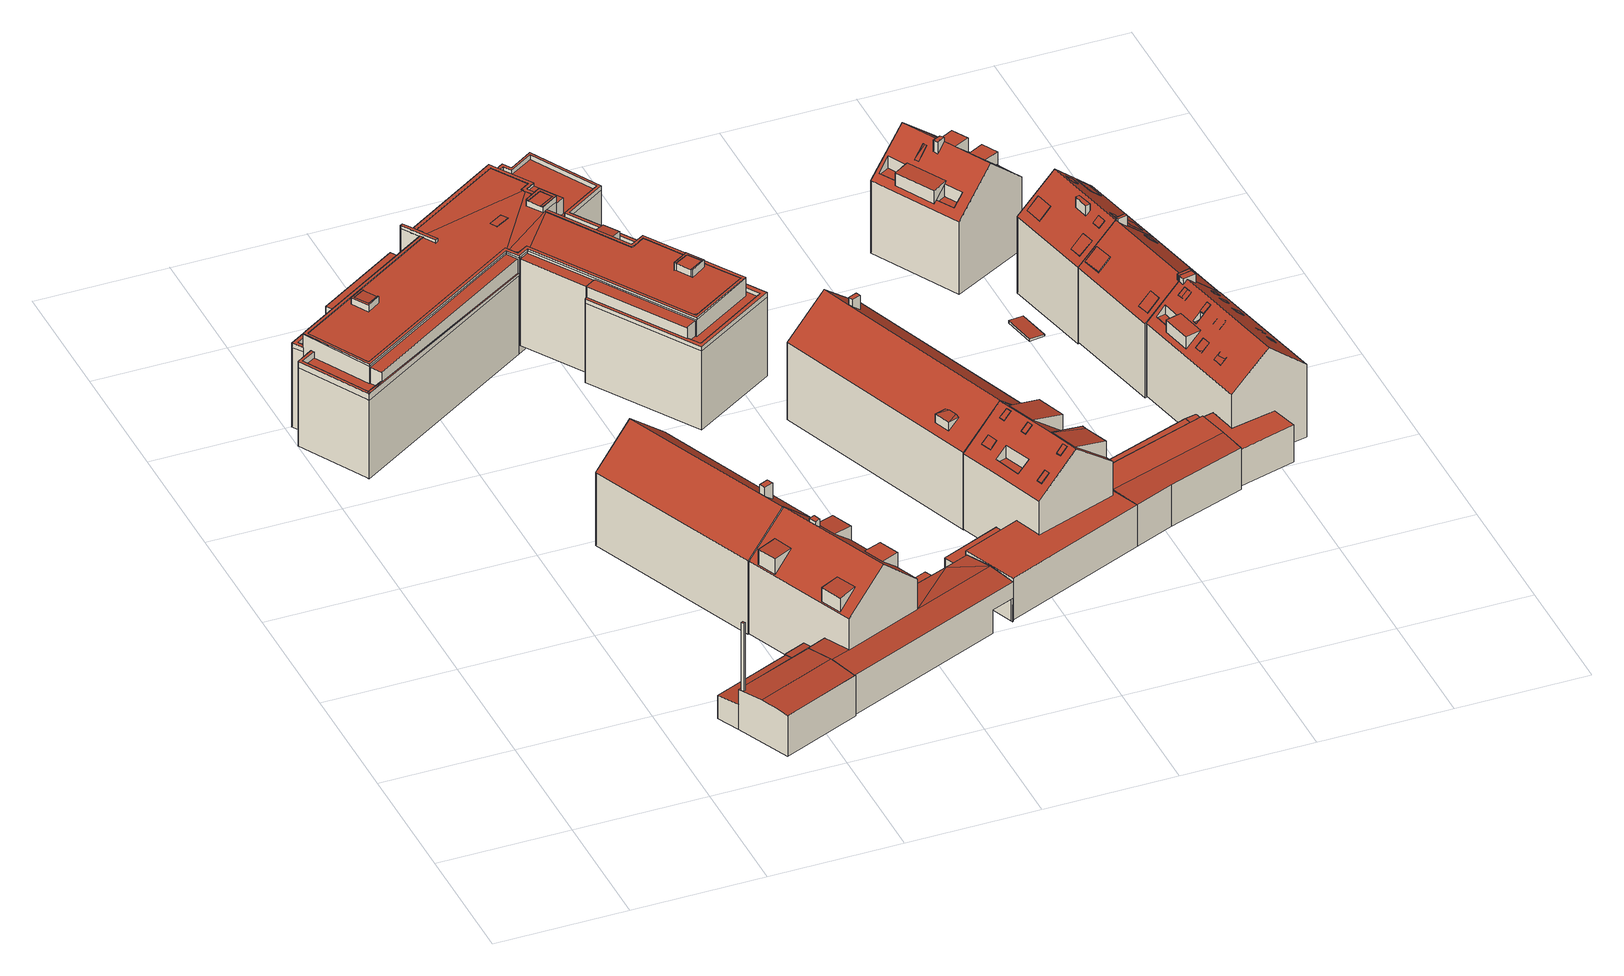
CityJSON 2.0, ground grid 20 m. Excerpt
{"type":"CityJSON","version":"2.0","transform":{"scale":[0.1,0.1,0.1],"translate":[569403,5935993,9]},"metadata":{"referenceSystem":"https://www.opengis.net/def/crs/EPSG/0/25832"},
"CityObjects":{
"building1":{"type":"Building","attributes":{"Grundfläche 2D":"168.517094","Grundhöhe NN":"12.630"},"children":["building1-1"],"geometry":[{"type":"Solid","lod":"3","boundaries":[[[[0,1,2,3]],[[2,4,5,6,7,3]],[[8,6,5]],[[9,10,11,12]],[[12,1,0,13,14,9]],[[4,2,1,12,15,16,5]],[[8,5,16,17]],[[0,3,7,6,8,17,18,19,20,13]],[[10,9,14,21]],[[11,10,21,22]],[[12,11,22,15]],[[20,19,18,17,16,15,22,21,14,13]]]],"semantics":{"surfaces":[{"type":"RoofSurface"},{"type":"WallSurface"},{"type":"GroundSurface"}],"values":[[0,0,0,0,1,1,1,1,1,1,1,2]]}}]},
"building1-1":{"type":"BuildingInstallation","parents":["building1"],"geometry":[{"type":"MultiSurface","lod":"3","boundaries":[[[23,24,25,26]],[[26,25,27,28]],[[23,26,28,29]],[[29,30,24,23]],[[25,24,30,27]]],"semantics":{"surfaces":[{"type":"RoofSurface"},{"type":"WallSurface"}],"values":[0,1,1,1,1]}}]},
"building2":{"type":"Building","attributes":{"Grundfläche 2D":"377.616220","Grundhöhe NN":"12.653"},"children":["building2-1"],"geometry":[{"type":"Solid","lod":"3","boundaries":[[[[31,32,33,34,35,36]],[[32,31,36,37,38,39]],[[35,34,40,41]],[[37,36,35,41,42]],[[38,37,42,43]],[[34,33,32,39,38,43,44,45,46,40]],[[45,44,43,42,41,40,46]]]],"semantics":{"surfaces":[{"type":"RoofSurface"},{"type":"WallSurface"},{"type":"GroundSurface"}],"values":[[0,0,1,1,1,1,2]]}}]},
"building2-1":{"type":"BuildingInstallation","parents":["building2"],"geometry":[{"type":"MultiSurface","lod":"3","boundaries":[[[47,48,49,50]],[[50,49,51,52]],[[47,50,52,53]],[[48,47,53,54]],[[49,48,54,51]]],"semantics":{"surfaces":[{"type":"RoofSurface"},{"type":"WallSurface"}],"values":[0,1,1,1,1]}}]},
"building3":{"type":"Building","attributes":{"Grundfläche 2D":"474.434224","Grundhöhe NN":"12.850"},"children":["building3-1"],"geometry":[{"type":"Solid","lod":"3","boundaries":[[[[55,56,57,58]],[[59,60,61,62]],[[63,64,65,66]],[[67,68,69,70]],[[71,72,73,74,75,76],[57,77,78,58],[79,80,66,65]],[[81,82,71,76,75,83,84],[70,69,85,86],[62,61,87,88]],[[89,90,91,92,93,9]],[[94,95,96]],[[97,94,98,7,6,99]],[[97,95,94]],[[0,3,7,98,100]],[[101,95,97]],[[102,103,104,105]],[[77,56,55,78]],[[57,56,77]],[[55,58,78]],[[61,60,87]],[[88,59,62]],[[60,59,88,87]],[[65,64,79]],[[63,66,80]],[[63,80,79,64]],[[69,68,85]],[[67,70,86]],[[68,67,86,85]],[[92,91,106,107]],[[9,93,92,107,108]],[[109,89,9,108]],[[100,90,89,0]],[[110,6,7,3,0,89,109,111,112]],[[113,114,115,116,117,99,6,110]],[[101,97,99,117,118,119,120]],[[95,101,120,121,122,123,104,103,96]],[[105,104,123,124]],[[124,125,102,105]],[[75,74,98,94,83]],[[103,102,125,126,81,84,83,94,96]],[[127,128,73,72,71,82,81,126,129]],[[91,90,100,98,74,73,128,106]],[[130,116,115,131]],[[130,131,119,118]],[[114,113,122,121]],[[116,130,118,117]],[[123,122,113,110,112,111,109,108,107,106,128,127,129,126,125,124]],[[120,119,131,115,114,121]]]],"semantics":{"surfaces":[{"type":"RoofSurface"},{"type":"WallSurface"},{"type":"GroundSurface"},{"type":"OuterCeilingSurface"}],"values":[[0,0,0,0,0,0,0,0,0,0,0,0,0,1,1,1,1,1,1,1,1,1,1,1,1,1,1,1,1,1,1,1,1,1,1,1,1,1,1,1,1,1,2,2,3]]}}]},
"building3-1":{"type":"BuildingInstallation","parents":["building3"],"geometry":[{"type":"MultiSurface","lod":"3","boundaries":[[[132,133,134,135]],[[136,137,135,134]],[[132,135,137,138]],[[138,139,133,132]],[[134,133,139,136]]],"semantics":{"surfaces":[{"type":"RoofSurface"},{"type":"WallSurface"}],"values":[0,1,1,1,1]}}]},
"building4":{"type":"Building","attributes":{"Grundfläche 2D":"1246.010364","Grundhöhe NN":"9.605"},"children":["building4-1","building4-2","building4-3","building4-4","building4-5","building4-6","building4-7","building4-8","building4-9","building4-10"],"geometry":[{"type":"MultiSurface","lod":"3","boundaries":[[[140,141,142,143,144,145,146,147,148,149,150,151]],[[152,153,154,155,156,157,158,159,160,161,162,163,164,165,166,167,168,169,170,171,172,173]],[[174,175,176,177,178,179,180,181,182,183,184,185,186]],[[187,188,189,190,191,192,193,194,195,196,197,198,199,200,201,202,203,204,205,206,207,208,209,210,211,212,213,214,215,216,217,218,219,220]],[[221,222,223]],[[221,224,225]],[[225,226,221]],[[226,222,221]],[[227,226,225]],[[228,227,225,229,230,231,232,233]],[[234,226,227]],[[235,236,237,238]],[[239,240,241,242]],[[243,244,245,246,247,248,249,250,251,252,253,254,255,256,257,258,259,260,261,262,263,264,265,266]],[[267,268,269,270,271,272,273]],[[274,275,276,268,267,277,278]],[[279,280,281,282,283,284,276,275,285,286,287,288]],[[269,289,270]],[[290,273,272,291,292,293,294,295,294,296,297,298,299]],[[300,301,291,302,303]],[[291,301,292]],[[304,305,274,278,277,306,307]],[[308,309,310,311,312,313,314,288,287,286,315,316,317,318,319]],[[320,321,322,323,324,325]],[[326,327,328,329,330]],[[331,332,333,334]],[[335,336,337,338]],[[339,340,146,145]],[[340,341,147,146]],[[242,241,150,149]],[[151,150,241,240]],[[143,142,237,236]],[[342,343,161,160]],[[343,344,162,161]],[[344,345,163,162]],[[345,346,164,163]],[[346,347,165,164]],[[347,348,166,165]],[[348,349,167,166]],[[349,350,168,167]],[[350,351,169,168]],[[351,352,170,169]],[[352,353,171,170]],[[264,263,173,172]],[[262,152,173,263]],[[261,153,152,262]],[[154,153,261,260]],[[260,259,155,154]],[[259,258,156,155]],[[157,156,258,257]],[[158,157,257,256]],[[304,354,181,180]],[[354,355,182,181]],[[356,357,184,183,182,355]],[[357,319,185,184]],[[174,186,318,317]],[[175,174,317,316]],[[315,176,175,316]],[[177,176,315,286,285,275,274,305,179,178]],[[267,273,290,199,198]],[[299,298,297,296,202,201,200,199,290]],[[296,294,203,202]],[[294,293,204,203]],[[293,292,301,300,303,302,209,208,207,206,205,204]],[[209,302,291,272,271,210]],[[271,270,289,211,210]],[[269,268,276,284,214,213,212,211,289]],[[284,283,282,215,214]],[[282,281,216,215]],[[281,280,279,218,217,216]],[[288,358,359,360,188,187,220,219]],[[360,361,189,188]],[[361,362,190,189]],[[362,363,191,190]],[[363,364,192,191]],[[364,365,193,192]],[[365,366,194,193]],[[366,367,195,194]],[[367,368,196,195]],[[368,277,197,196]],[[225,224,321,320]],[[320,325,229,225]],[[325,324,230,229]],[[369,370,371,233,232,231]],[[371,372,373,374,234,227,228,233]],[[234,374,375,222,226]],[[340,339,376,377]],[[341,340,377,378]],[[330,329,379,380]],[[159,326,330,380,342,160]],[[327,326,159,158,256,255,328]],[[345,344,381,382]],[[346,345,382,383]],[[347,346,383,384]],[[348,347,384,385]],[[386,387,388,389,349,348,385,390]],[[350,349,389,391]],[[351,350,391,392]],[[393,394,352,351,392,395]],[[394,396,397,398,353,352]],[[343,342,380,399]],[[344,343,399,381]],[[338,337,362,361,323,322]],[[223,222,363,362,337,336]],[[363,222,375,400,401,364]],[[329,328,255,254,365,364,401,379]],[[365,254,253,366]],[[366,253,252,367]],[[367,252,251,368]],[[249,248,277,368,251,250]],[[277,248,247,306]],[[402,354,304,307,306,247,246,245]],[[244,403,355,354,402,245]],[[243,266,357,356,355,403,244]],[[357,266,265,319]],[[171,353,398,404,309,308,319,265,264,172]],[[310,309,404,405]],[[376,339,145,144,143,236,235,288,314,313,312,311,310,405,406]],[[331,334,239,242,149,148,147,360,359,358,288,235,238]],[[378,407,369,231,230,324,323,361,360,147,341]],[[408,371,370,369,407,409]],[[410,411,374,373,372,371,408,412]],[[375,374,411,400]],[[142,141,332,331,238,237]],[[333,332,141,140]],[[240,239,334,333,140,151]],[[224,221,335,338,322,321]],[[336,335,221,223]],[[413,397,396,414]],[[414,415,416,413]],[[416,415,386,390]],[[417,388,387,418]],[[417,418,393,395]],[[379,401,400,411,410,412,408,409,407,378,377,376,406,405,404,398,397,413,416,390,385,384,383,382,381,399,380]],[[391,389,388,417,395,392]],[[386,415,414,396,394,393,418,387]]],"semantics":{"surfaces":[{"type":"RoofSurface"},{"type":"WallSurface"},{"type":"GroundSurface"},{"type":"OuterCeilingSurface"}],"values":[0,0,0,0,0,0,0,0,0,0,0,0,0,0,0,0,0,0,0,0,0,0,0,0,0,0,0,1,1,1,1,1,1,1,1,1,1,1,1,1,1,1,1,1,1,1,1,1,1,1,1,1,1,1,1,1,1,1,1,1,1,1,1,1,1,1,1,1,1,1,1,1,1,1,1,1,1,1,1,1,1,1,1,1,1,1,1,1,1,1,1,1,1,1,1,1,1,1,1,1,1,1,1,1,1,1,1,1,1,1,1,1,1,1,1,1,1,1,1,1,1,1,1,1,1,1,1,1,1,1,1,1,1,2,2,3]}}]},
"building4-1":{"type":"BuildingInstallation","parents":["building4"],"geometry":[{"type":"MultiSurface","lod":"3","boundaries":[[[419,403,402,420]],[[246,421,419,420]],[[421,244,403,419]],[[402,403,244,245]],[[420,402,245,246]]],"semantics":{"surfaces":[{"type":"RoofSurface"},{"type":"WallSurface"}],"values":[0,1,1,1,1]}}]},
"building4-2":{"type":"BuildingInstallation","parents":["building4"],"geometry":[{"type":"MultiSurface","lod":"3","boundaries":[[[422,423,424,425]],[[424,249,250,425]],[[422,425,250,426]],[[426,427,423,422]],[[249,424,423,427]]],"semantics":{"surfaces":[{"type":"RoofSurface"},{"type":"WallSurface"}],"values":[0,1,1,1,1]}}]},
"building4-3":{"type":"BuildingInstallation","parents":["building4"],"geometry":[{"type":"MultiSurface","lod":"3","boundaries":[[[428,429,430,431]],[[278,432,433,434,180,179,305]],[[435,428,431,433,432,436]],[[197,277,306,437,438,435,436,267,198]],[[180,434,439,437,306,307,304]]],"semantics":{"surfaces":[{"type":"RoofSurface"},{"type":"WallSurface"}],"values":[0,1,1,1,1]}}]},
"building4-4":{"type":"BuildingInstallation","parents":["building4"],"geometry":[{"type":"MultiSurface","lod":"3","boundaries":[[[440,441,442,443,444,445,446,447]],[[444,448,449,450,445]],[[445,450,451,446]],[[446,451,452,447]],[[440,447,452,453,454]],[[440,454,441]],[[443,442,455]],[[444,443,455,448]]],"semantics":{"surfaces":[{"type":"RoofSurface"},{"type":"WallSurface"}],"values":[0,1,1,1,1,1,1,1]}}]},
"building4-5":{"type":"BuildingInstallation","parents":["building4"],"geometry":[{"type":"MultiSurface","lod":"3","boundaries":[[[456,457,458,459]],[[459,458,460,461]],[[456,459,461,462]],[[457,456,462,463]],[[458,457,463,460]]],"semantics":{"surfaces":[{"type":"RoofSurface"},{"type":"WallSurface"}],"values":[0,1,1,1,1]}}]},
"building4-6":{"type":"BuildingInstallation","parents":["building4"],"geometry":[{"type":"MultiSurface","lod":"3","boundaries":[[[455,442,441,454,464,448]],[[454,453,465,464]],[[465,449,448,464]]],"semantics":{"surfaces":[{"type":"RoofSurface"},{"type":"WallSurface"}],"values":[0,1,1]}}]},
"building4-7":{"type":"BuildingInstallation","parents":["building4"],"geometry":[{"type":"MultiSurface","lod":"3","boundaries":[[[466,467,468,469,470,471,472,473,474,475,476,477,478,479,480,481]],[[309,310,472,471]],[[474,473,472,310,311,312,313,314,288,219,218,279,482,479,478,477,476,475]],[[482,483,480,479]],[[287,484,485,467,466,481,480,483]],[[318,186,468,467,485]],[[186,185,469,468]],[[308,309,471,470,469,185,319]]],"semantics":{"surfaces":[{"type":"RoofSurface"},{"type":"WallSurface"}],"values":[0,1,1,1,1,1,1,1]}}]},
"building4-8":{"type":"BuildingInstallation","parents":["building4"],"geometry":[{"type":"MultiSurface","lod":"3","boundaries":[[[486,487,488,489,490,491,492,493,494,495]],[[435,438,437,490,489,488]],[[437,439,434,492,491,490]],[[434,433,493,492]],[[433,431,494,493]],[[495,494,431,430]],[[486,495,430,429]],[[487,486,429,428]],[[428,435,488,487]]],"semantics":{"surfaces":[{"type":"RoofSurface"},{"type":"WallSurface"}],"values":[0,1,1,1,1,1,1,1,1]}}]},
"building4-9":{"type":"BuildingInstallation","parents":["building4"],"geometry":[{"type":"MultiSurface","lod":"3","boundaries":[[[496,497,498,499,500,501,502,503,504]],[[505,506,499,498,507]],[[500,499,506,508]],[[501,500,508,509]],[[502,501,509,510]],[[502,510,511,512,503]],[[503,512,513,504]],[[496,504,513,295,514]],[[498,497,496,514,515,507]]],"semantics":{"surfaces":[{"type":"RoofSurface"},{"type":"WallSurface"}],"values":[0,1,1,1,1,1,1,1,1]}}]},
"building4-10":{"type":"BuildingInstallation","parents":["building4"],"geometry":[{"type":"MultiSurface","lod":"3","boundaries":[[[510,509,508,506]],[[511,510,506,505]]],"semantics":{"surfaces":[{"type":"RoofSurface"},{"type":"WallSurface"}],"values":[0,1]}}]},
"building5":{"type":"Building","attributes":{"Grundfläche 2D":"20.309609","Grundhöhe NN":"10.940"},"geometry":[{"type":"Solid","lod":"3","boundaries":[[[[516,330,329,517]],[[517,329,518,519]],[[330,516,520,521]],[[329,330,521,518]],[[516,517,519,520]],[[521,520,519,518]]]],"semantics":{"surfaces":[{"type":"RoofSurface"},{"type":"WallSurface"},{"type":"GroundSurface"}],"values":[[0,1,1,1,1,2]]}}]},
"building6":{"type":"Building","attributes":{"Grundfläche 2D":"466.484555","Grundhöhe NN":"12.774"},"children":["building6-1"],"geometry":[{"type":"Solid","lod":"3","boundaries":[[[[522,523,524,525]],[[523,526,524]],[[527,522,525]],[[528,529,530,531,532,533],[534,535,526,523,522,527]],[[536,537,538,530,529,528]],[[525,524,535,534]],[[527,525,534]],[[535,524,526]],[[539,537,536,528,533,532,540,541]],[[538,537,539,542]],[[531,530,538,542,543]],[[532,531,543,540]],[[539,541,540,543,542]]]],"semantics":{"surfaces":[{"type":"RoofSurface"},{"type":"WallSurface"},{"type":"GroundSurface"}],"values":[[0,0,0,0,0,1,1,1,1,1,1,1,2]]}}]},
"building6-1":{"type":"BuildingInstallation","parents":["building6"],"geometry":[{"type":"MultiSurface","lod":"3","boundaries":[[[544,545,546,547]],[[547,546,548,549]],[[549,550,544,547]],[[550,551,545,544]],[[546,545,551,548]]],"semantics":{"surfaces":[{"type":"RoofSurface"},{"type":"WallSurface"}],"values":[0,1,1,1,1]}}]},
"building7":{"type":"Building","attributes":{"Grundfläche 2D":"651.771418","Grundhöhe NN":"13.049"},"children":["building7-1","building7-2","building7-3","building7-4","building7-5","building7-6"],"geometry":[{"type":"MultiSurface","lod":"3","boundaries":[[[552,553,554,555]],[[556,552,555,557]],[[558,559,560,561]],[[562,563,564,565,566,567,568],[569,570,571,572]],[[573,568,567,566,574,575,576],[561,560,577,578],[576,579,580,557,555,554,581,579]],[[582,583,584,585,586,587,588,589,590,591]],[[592,589,588]],[[593,594,592,588,595]],[[596,597,593,595,587]],[[598,599,600,601,602,603,604]],[[605,606,607,608]],[[554,553,581]],[[556,557,580]],[[556,580,579,581,553,552]],[[577,560,559]],[[578,558,561]],[[558,578,577,559]],[[586,585,584,606,609,610,611]],[[587,586,611,612]],[[589,603,602,590]],[[583,607,606,584]],[[566,565,582,591,574]],[[574,591,590,575]],[[575,590,602,601,576]],[[613,573,576,601,600,614]],[[615,563,562,568,573,613,616]],[[608,607,583,582,565,564,563,615,617]],[[587,595,588]],[[596,587,612,618]],[[597,596,618,619]],[[593,597,619,620,598,594]],[[592,604,603,589]],[[594,598,604,592]],[[599,598,620,621]],[[600,599,621,614]],[[605,608,617,622]],[[606,605,622,609]],[[611,610,609,622,617,615,616,613,614,621,620,619,618,612]]],"semantics":{"surfaces":[{"type":"RoofSurface"},{"type":"WallSurface"},{"type":"GroundSurface"}],"values":[0,0,0,0,0,0,0,0,0,0,0,1,1,1,1,1,1,1,1,1,1,1,1,1,1,1,1,1,1,1,1,1,1,1,1,1,1,2]}}]},
"building7-1":{"type":"BuildingInstallation","parents":["building7"],"geometry":[{"type":"MultiSurface","lod":"3","boundaries":[[[623,624,625,626]],[[626,625,627,628]],[[623,626,628,629]],[[624,623,629,630]],[[625,624,630,627]]],"semantics":{"surfaces":[{"type":"RoofSurface"},{"type":"WallSurface"}],"values":[0,1,1,1,1]}}]},
"building7-2":{"type":"BuildingInstallation","parents":["building7"],"geometry":[{"type":"MultiSurface","lod":"3","boundaries":[[[631,632,633,634]],[[634,633,635,636]],[[631,634,636,637]],[[632,631,637,638]],[[633,632,638,635]]],"semantics":{"surfaces":[{"type":"RoofSurface"},{"type":"WallSurface"}],"values":[0,1,1,1,1]}}]},
"building7-3":{"type":"BuildingInstallation","parents":["building7"],"geometry":[{"type":"MultiSurface","lod":"3","boundaries":[[[639,640,641,642]],[[639,642,643,644]],[[645,643,642,641]],[[644,646,640,639]],[[641,640,646,645]]],"semantics":{"surfaces":[{"type":"RoofSurface"},{"type":"WallSurface"}],"values":[0,1,1,1,1]}}]},
"building7-4":{"type":"BuildingInstallation","parents":["building7"],"geometry":[{"type":"MultiSurface","lod":"3","boundaries":[[[647,648,649,650]],[[651,652,650,649]],[[647,650,652,653]],[[653,654,648,647]],[[649,648,654,651]]],"semantics":{"surfaces":[{"type":"RoofSurface"},{"type":"WallSurface"}],"values":[0,1,1,1,1]}}]},
"building7-5":{"type":"BuildingInstallation","parents":["building7"],"geometry":[{"type":"MultiSurface","lod":"3","boundaries":[[[655,656,657,658]],[[656,655,572,571]],[[657,656,571,570]],[[658,657,570,569]],[[569,572,655,658]]],"semantics":{"surfaces":[{"type":"RoofSurface"},{"type":"WallSurface"}],"values":[0,1,1,1,1]}}]},
"building7-6":{"type":"BuildingInstallation","parents":["building7"],"geometry":[{"type":"MultiSurface","lod":"3","boundaries":[[[659,660,661,662]],[[662,661,663,664]],[[659,662,664,665]],[[660,659,665,666]],[[661,660,666,663]]],"semantics":{"surfaces":[{"type":"RoofSurface"},{"type":"WallSurface"}],"values":[0,1,1,1,1]}}]},
"building8":{"type":"Building","attributes":{"Grundfläche 2D":"12.078045","Grundhöhe NN":"13.008"},"geometry":[{"type":"Solid","lod":"3","boundaries":[[[[667,668,669,670]],[[671,672,670,669]],[[672,673,667,670]],[[673,674,668,667]],[[674,671,669,668]],[[674,673,672,671]]]],"semantics":{"surfaces":[{"type":"RoofSurface"},{"type":"WallSurface"},{"type":"GroundSurface"}],"values":[[0,1,1,1,1,2]]}}]},
"building9":{"type":"Building","attributes":{"Grundfläche 2D":"54.415383","Grundhöhe NN":"13.585"},"geometry":[{"type":"Solid","lod":"3","boundaries":[[[[675,599,598,676]],[[677,678,679,680,681,682]],[[675,676,683,684]],[[599,675,684,685]],[[598,599,685,686]],[[679,678,687,688]],[[679,688,683,676,680]],[[680,676,598,681]],[[681,598,686,689,682]],[[677,682,689,690]],[[678,677,690,687]],[[687,690,689,686,685,684,683,688]]]],"semantics":{"surfaces":[{"type":"RoofSurface"},{"type":"WallSurface"},{"type":"GroundSurface"}],"values":[[0,0,1,1,1,1,1,1,1,1,1,2]]}}]},
"building10":{"type":"Building","attributes":{"Grundfläche 2D":"202.843894","Grundhöhe NN":"11.859"},"children":["building10-1","building10-2","building10-3","building10-4","building10-5","building10-6"],"geometry":[{"type":"MultiSurface","lod":"3","boundaries":[[[691,692,693,694,695,696,697,698]],[[699,700,701,702]],[[703,704,705,706]],[[707,708,709,710,711,712],[706,705,713,714],[702,701,715,716]],[[717,710,709,708,707,718],[719,693,692,720,721,722,723,724,725,726,727,728]],[[724,723,720,692,691,698,697]],[[726,725,696,695,694,693,719]],[[697,696,725,724]],[[701,700,715]],[[699,702,716]],[[700,699,716,715]],[[705,704,713]],[[703,706,714]],[[704,703,714,713]],[[711,710,717,729,730]],[[712,711,730,731]],[[718,707,712,731,732]],[[717,718,732,729]],[[732,731,730,729]]],"semantics":{"surfaces":[{"type":"RoofSurface"},{"type":"WallSurface"},{"type":"GroundSurface"}],"values":[0,0,0,0,0,1,1,1,1,1,1,1,1,1,1,1,1,1,2]}}]},
"building10-1":{"type":"BuildingInstallation","parents":["building10"],"geometry":[{"type":"MultiSurface","lod":"3","boundaries":[[[733,734,735,736]],[[735,734,737,738]],[[736,735,738,739]],[[733,736,739,740]],[[734,733,740,737]]],"semantics":{"surfaces":[{"type":"RoofSurface"},{"type":"WallSurface"}],"values":[0,1,1,1,1]}}]},
"building10-2":{"type":"BuildingInstallation","parents":["building10"],"geometry":[{"type":"MultiSurface","lod":"3","boundaries":[[[741,742,743,744]],[[742,741,727,726]],[[719,743,742,726]],[[719,728,744,743]],[[741,744,728,727]]],"semantics":{"surfaces":[{"type":"RoofSurface"},{"type":"WallSurface"}],"values":[0,1,1,1,1]}}]},
"building10-3":{"type":"BuildingInstallation","parents":["building10"],"geometry":[{"type":"MultiSurface","lod":"3","boundaries":[[[745,746,747,748]],[[747,746,749,750]],[[748,747,750,751]],[[745,748,751,752]],[[746,745,752,749]]],"semantics":{"surfaces":[{"type":"RoofSurface"},{"type":"WallSurface"}],"values":[0,1,1,1,1]}}]},
"building10-4":{"type":"BuildingInstallation","parents":["building10"],"geometry":[{"type":"MultiSurface","lod":"3","boundaries":[[[753,754,755,756]],[[757,758,756,755]],[[758,759,753,756]],[[754,753,759,760]],[[755,754,760,757]]],"semantics":{"surfaces":[{"type":"RoofSurface"},{"type":"WallSurface"}],"values":[0,1,1,1,1]}}]},
"building10-5":{"type":"BuildingInstallation","parents":["building10"],"geometry":[{"type":"MultiSurface","lod":"3","boundaries":[[[761,762,763,764]],[[764,763,708,765]],[[765,766,761,764]],[[766,709,762,761]],[[709,708,763,762]]],"semantics":{"surfaces":[{"type":"RoofSurface"},{"type":"WallSurface"}],"values":[0,1,1,1,1]}}]},
"building10-6":{"type":"BuildingInstallation","parents":["building10"],"geometry":[{"type":"MultiSurface","lod":"3","boundaries":[[[767,768,769,770]],[[768,767,723,722]],[[722,721,769,768]],[[770,769,721,720]],[[723,767,770,720]]],"semantics":{"surfaces":[{"type":"RoofSurface"},{"type":"WallSurface"}],"values":[0,1,1,1,1]}}]},
"building11":{"type":"Building","attributes":{"Grundfläche 2D":"244.670293","Grundhöhe NN":"13.177"},"children":["building11-1","building11-2","building11-3","building11-4","building11-5","building11-6","building11-7","building11-8","building11-9","building11-10","building11-11","building11-12","building11-13"],"geometry":[{"type":"MultiSurface","lod":"3","boundaries":[[[771,772,773,774,775,776]],[[777,778,779,780,781,782,783,784,785],[786,787,788,789,790,791,771,776],[792,793,794,795]],[[783,796,797,798,799,777,785,784]],[[788,787,774,773,772,771,791]],[[775,774,787,786]],[[776,775,786]],[[796,783,782,800,801]],[[797,796,801,802]],[[803,804,805,781,780,779,778,777,799,798,797,802,806]],[[782,781,805,800]],[[805,804,803,806,802,801,800]]],"semantics":{"surfaces":[{"type":"RoofSurface"},{"type":"WallSurface"},{"type":"GroundSurface"}],"values":[0,0,0,1,1,1,1,1,1,1,2]}}]},
"building11-1":{"type":"BuildingInstallation","parents":["building11"],"geometry":[{"type":"MultiSurface","lod":"3","boundaries":[[[807,808,809,810]],[[811,812,810,809]],[[807,810,812,813]],[[813,814,808,807]],[[809,808,814,811]]],"semantics":{"surfaces":[{"type":"RoofSurface"},{"type":"WallSurface"}],"values":[0,1,1,1,1]}}]},
"building11-2":{"type":"BuildingInstallation","parents":["building11"],"geometry":[{"type":"MultiSurface","lod":"3","boundaries":[[[815,816,817,818]],[[818,817,819,820]],[[815,818,820,821]],[[816,815,821,822]],[[817,816,822,819]]],"semantics":{"surfaces":[{"type":"RoofSurface"},{"type":"WallSurface"}],"values":[0,1,1,1,1]}}]},
"building11-3":{"type":"BuildingInstallation","parents":["building11"],"geometry":[{"type":"MultiSurface","lod":"3","boundaries":[[[823,824,825,826,827,828]],[[799,777,778,779,824,823,828,827]],[[829,825,824,779]],[[830,826,825,829,785]],[[830,799,827,826]]],"semantics":{"surfaces":[{"type":"RoofSurface"},{"type":"WallSurface"}],"values":[0,1,1,1,1]}}]},
"building11-4":{"type":"BuildingInstallation","parents":["building11"],"geometry":[{"type":"MultiSurface","lod":"3","boundaries":[[[831,832,833,834]],[[835,836,834,833]],[[831,834,836,837]],[[837,838,832,831]],[[833,832,838,835]]],"semantics":{"surfaces":[{"type":"RoofSurface"},{"type":"WallSurface"}],"values":[0,1,1,1,1]}}]},
"building11-5":{"type":"BuildingInstallation","parents":["building11"],"geometry":[{"type":"MultiSurface","lod":"3","boundaries":[[[839,840,841,842]],[[795,794,840,839]],[[841,840,794,793]],[[841,793,792,842]],[[792,795,839,842]]],"semantics":{"surfaces":[{"type":"RoofSurface"},{"type":"WallSurface"}],"values":[0,1,1,1,1]}}]},
"building11-6":{"type":"BuildingInstallation","parents":["building11"],"geometry":[{"type":"MultiSurface","lod":"3","boundaries":[[[843,844,845,846,847,848,849,850]],[[849,848,851,852,843,850]],[[853,851,848,847]],[[854,855,846,845,844,843,852,856]],[[855,853,847,846]]],"semantics":{"surfaces":[{"type":"RoofSurface"},{"type":"WallSurface"}],"values":[0,1,1,1,1]}}]},
"building11-7":{"type":"BuildingInstallation","parents":["building11"],"geometry":[{"type":"MultiSurface","lod":"3","boundaries":[[[857,858,859,860]],[[861,862,858,857]],[[860,859,863,864]],[[864,861,857,860]],[[859,858,862,863]]],"semantics":{"surfaces":[{"type":"RoofSurface"},{"type":"WallSurface"}],"values":[0,1,1,1,1]}}]},
"building11-8":{"type":"BuildingInstallation","parents":["building11"],"geometry":[{"type":"MultiSurface","lod":"3","boundaries":[[[865,866,867,868,869]],[[870,792,793,869,868,867]],[[793,871,865,869]],[[866,865,871,872]],[[872,870,867,866]]],"semantics":{"surfaces":[{"type":"RoofSurface"},{"type":"WallSurface"}],"values":[0,1,1,1,1]}}]},
"building11-9":{"type":"BuildingInstallation","parents":["building11"],"geometry":[{"type":"MultiSurface","lod":"3","boundaries":[[[873,874,875,876]],[[876,875,877,878]],[[873,876,878,879]],[[879,880,874,873]],[[880,877,875,874]]],"semantics":{"surfaces":[{"type":"RoofSurface"},{"type":"WallSurface"}],"values":[0,1,1,1,1]}}]},
"building11-10":{"type":"BuildingInstallation","parents":["building11"],"geometry":[{"type":"MultiSurface","lod":"3","boundaries":[[[881,882,883,884]],[[884,883,885,886]],[[881,884,886,887]],[[882,881,887,888]],[[883,882,888,885]]],"semantics":{"surfaces":[{"type":"RoofSurface"},{"type":"WallSurface"}],"values":[0,1,1,1,1]}}]},
"building11-11":{"type":"BuildingInstallation","parents":["building11"],"geometry":[{"type":"MultiSurface","lod":"3","boundaries":[[[889,890,891,892]],[[890,889,789,788]],[[791,891,890,788]],[[892,891,791,790]],[[889,892,790,789]]],"semantics":{"surfaces":[{"type":"RoofSurface"},{"type":"WallSurface"}],"values":[0,1,1,1,1]}}]},
"building11-12":{"type":"BuildingInstallation","parents":["building11"],"geometry":[{"type":"MultiSurface","lod":"3","boundaries":[[[893,894,895,896]],[[894,893,897,898]],[[896,895,899,900]],[[893,896,900,897]],[[895,894,898,899]]],"semantics":{"surfaces":[{"type":"RoofSurface"},{"type":"WallSurface"}],"values":[0,1,1,1,1]}}]},
"building11-13":{"type":"BuildingInstallation","parents":["building11"],"geometry":[{"type":"MultiSurface","lod":"3","boundaries":[[[901,902,903,904]],[[903,902,905,906]],[[904,903,906,907]],[[901,904,907,908]],[[902,901,908,905]]],"semantics":{"surfaces":[{"type":"RoofSurface"},{"type":"WallSurface"}],"values":[0,1,1,1,1]}}]},
"building12":{"type":"Building","attributes":{"Grundfläche 2D":"193.530000","Grundhöhe NN":"12.861"},"children":["building12-1","building12-2","building12-3","building12-4","building12-5"],"geometry":[{"type":"Solid","lod":"3","boundaries":[[[[909,910,911,778,912,913,914,915,916,917]],[[779,778,911,910,918,919,920]],[[915,914,921,922]],[[923,918,910,909,917,916,915,922,924]],[[919,918,923,925]],[[926,921,914,913,912,778,779,920,919,925,927]],[[927,925,923,924,922,921,926]]]],"semantics":{"surfaces":[{"type":"RoofSurface"},{"type":"WallSurface"},{"type":"GroundSurface"}],"values":[[0,0,1,1,1,1,2]]}}]},
"building12-1":{"type":"BuildingInstallation","parents":["building12"],"geometry":[{"type":"MultiSurface","lod":"3","boundaries":[[[928,929,930,931]],[[928,931,932,933]],[[934,932,931,930]],[[933,935,929,928]],[[930,929,935,934]]],"semantics":{"surfaces":[{"type":"RoofSurface"},{"type":"WallSurface"}],"values":[0,1,1,1,1]}}]},
"building12-2":{"type":"BuildingInstallation","parents":["building12"],"geometry":[{"type":"MultiSurface","lod":"3","boundaries":[[[936,937,938,939]],[[917,940,939,938]],[[936,939,940,941]],[[941,916,937,936]],[[938,937,916,917]]],"semantics":{"surfaces":[{"type":"RoofSurface"},{"type":"WallSurface"}],"values":[0,1,1,1,1]}}]},
"building12-3":{"type":"BuildingInstallation","parents":["building12"],"geometry":[{"type":"MultiSurface","lod":"3","boundaries":[[[942,943,944,945]],[[942,945,946,947]],[[945,944,948,946]],[[943,942,947,949]],[[944,943,949,948]]],"semantics":{"surfaces":[{"type":"RoofSurface"},{"type":"WallSurface"}],"values":[0,1,1,1,1]}}]},
"building12-4":{"type":"BuildingInstallation","parents":["building12"],"geometry":[{"type":"MultiSurface","lod":"3","boundaries":[[[824,823,828,827,950,951]],[[913,827,828,823,824,779,778,912]],[[913,952,950,827]],[[950,952,911,953,951]],[[779,824,951,953]]],"semantics":{"surfaces":[{"type":"RoofSurface"},{"type":"WallSurface"}],"values":[0,1,1,1,1]}}]},
"building12-5":{"type":"BuildingInstallation","parents":["building12"],"geometry":[{"type":"MultiSurface","lod":"3","boundaries":[[[954,955,956,957]],[[958,959,957,956]],[[954,957,959,960]],[[960,961,955,954]],[[956,955,961,958]]],"semantics":{"surfaces":[{"type":"RoofSurface"},{"type":"WallSurface"}],"values":[0,1,1,1,1]}}]},
"building13":{"type":"Building","attributes":{"Grundfläche 2D":"174.774025","Grundhöhe NN":"12.486"},"children":["building13-1","building13-2","building13-3","building13-4","building13-5","building13-6","building13-7","building13-8"],"geometry":[{"type":"Solid","lod":"3","boundaries":[[[[917,915,962,963,910]],[[963,964,918,910]],[[962,915,965,966]],[[964,963,962,966,967]],[[918,964,967,968]],[[965,915,917,910,918,968,969]],[[968,967,966,965,969]]]],"semantics":{"surfaces":[{"type":"RoofSurface"},{"type":"WallSurface"},{"type":"GroundSurface"}],"values":[[0,0,1,1,1,1,2]]}}]},
"building13-1":{"type":"BuildingInstallation","parents":["building13"],"geometry":[{"type":"MultiSurface","lod":"3","boundaries":[[[970,971,972,973]],[[974,975,973,972]],[[970,973,975,976]],[[976,977,971,970]],[[972,971,977,974]]],"semantics":{"surfaces":[{"type":"RoofSurface"},{"type":"WallSurface"}],"values":[0,1,1,1,1]}}]},
"building13-2":{"type":"BuildingInstallation","parents":["building13"],"geometry":[{"type":"MultiSurface","lod":"3","boundaries":[[[978,979,980,981]],[[979,978,982,983]],[[981,980,984,985]],[[985,982,978,981]],[[983,984,980,979]]],"semantics":{"surfaces":[{"type":"RoofSurface"},{"type":"WallSurface"}],"values":[0,1,1,1,1]}}]},
"building13-3":{"type":"BuildingInstallation","parents":["building13"],"geometry":[{"type":"MultiSurface","lod":"3","boundaries":[[[986,987,988,989]],[[987,986,990,991]],[[989,988,992,993]],[[986,989,993,990]],[[988,987,991,992]]],"semantics":{"surfaces":[{"type":"RoofSurface"},{"type":"WallSurface"}],"values":[0,1,1,1,1]}}]},
"building13-4":{"type":"BuildingInstallation","parents":["building13"],"geometry":[{"type":"MultiSurface","lod":"3","boundaries":[[[994,995,996,997]],[[997,996,998,999]],[[999,1000,994,997]],[[995,994,1000,1001]],[[1001,998,996,995]]],"semantics":{"surfaces":[{"type":"RoofSurface"},{"type":"WallSurface"}],"values":[0,1,1,1,1]}}]},
"building13-5":{"type":"BuildingInstallation","parents":["building13"],"geometry":[{"type":"MultiSurface","lod":"3","boundaries":[[[1002,1003,1004,1005]],[[1005,1004,1006,1007]],[[1002,1005,1007,1008]],[[1003,1002,1008,1009]],[[1004,1003,1009,1006]]],"semantics":{"surfaces":[{"type":"RoofSurface"},{"type":"WallSurface"}],"values":[0,1,1,1,1]}}]},
"building13-6":{"type":"BuildingInstallation","parents":["building13"],"geometry":[{"type":"MultiSurface","lod":"3","boundaries":[[[1010,1011,1012,1013]],[[1013,1012,1014,1015]],[[1010,1013,1015,1016]],[[1011,1010,1016,1017]],[[1012,1011,1017,1014]]],"semantics":{"surfaces":[{"type":"RoofSurface"},{"type":"WallSurface"}],"values":[0,1,1,1,1]}}]},
"building13-7":{"type":"BuildingInstallation","parents":["building13"],"geometry":[{"type":"MultiSurface","lod":"3","boundaries":[[[1018,1019,1020,1021]],[[1021,1020,1022,1023]],[[1018,1021,1023,1024]],[[1019,1018,1024,1025]],[[1020,1019,1025,1022]]],"semantics":{"surfaces":[{"type":"RoofSurface"},{"type":"WallSurface"}],"values":[0,1,1,1,1]}}]},
"building13-8":{"type":"BuildingInstallation","parents":["building13"],"geometry":[{"type":"MultiSurface","lod":"3","boundaries":[[[1026,1027,1028,1029]],[[1029,1028,1030,1031]],[[1026,1029,1031,1032]],[[1027,1026,1032,1033]],[[1033,1030,1028,1027]]],"semantics":{"surfaces":[{"type":"RoofSurface"},{"type":"WallSurface"}],"values":[0,1,1,1,1]}}]}
},
"vertices":[
[402,139,103],[279,88,103],[297,48,107],[418,99,107],[309,22,105],[316,6,103],[435,57,103],[419,97,107],[436,56,103],[398,138,78],[383,173,74],[263,123,74],[279,88,78],[402,139,36],[398,138,36],[279,88,36],[316,6,36],[436,56,36],[435,57,36],[419,97,36],[418,99,36],[383,173,36],[263,123,36],
[286,81,216],[284,85,216],[281,84,216],[283,80,216],[281,84,103],[283,80,104],[286,81,104],[284,85,103],
[417,355,214],[436,309,214],[437,310,212],[496,334,158],[386,601,158],[325,576,214],[265,551,158],[375,284,158],[376,284,159],[496,334,37],[386,601,37],[265,551,37],[375,284,37],[376,284,37],[436,309,37],[437,310,37],
[440,354,223],[436,363,223],[422,357,223],[426,348,223],[422,357,208],[426,348,208],[440,354,196],[436,363,196],
[430,159,182],[443,127,182],[470,139,185],[457,170,185],[554,191,184],[541,222,184],[514,211,185],[527,179,185],[384,270,184],[396,241,184],[425,253,186],[413,282,186],[520,273,183],[507,305,183],[479,294,185],[492,262,185],[437,310,214],[436,309,212],[376,284,158],[449,109,158],[510,135,214],[455,266,214],[443,127,159],[430,159,159],[396,241,159],[384,270,159],[497,334,158],[496,334,159],[569,159,158],[509,306,158],[507,305,160],[520,273,160],[541,222,160],[554,191,160],[402,139,78],[431,152,78],[416,188,75],[383,174,75],[383,173,75],[569,159,107],[644,239,103],[552,201,105],[698,213,107],[449,109,107],[714,173,103],[431,152,103],[681,254,103],[537,238,75],[552,201,76],[644,239,76],[629,276,75],[416,188,38],[383,174,38],[398,138,38],[402,139,38],[435,57,38],[418,99,38],[419,97,38],[678,158,38],[678,158,77],[713,172,77],[713,172,38],[714,173,38],[686,240,38],[686,240,77],[681,254,77],[645,240,77],[645,240,38],[644,239,38],[629,276,38],[537,238,38],[497,334,38],[436,309,38],[376,284,38],[437,310,38],[712,175,38],[712,175,77],
[461,255,218],[469,259,218],[465,270,218],[456,266,218],[465,270,205],[456,266,213],[461,255,213],[469,259,205],
[75,1037,145],[203,1118,145],[204,1115,145],[245,1141,145],[244,1141,145],[242,1145,145],[10,999,145],[20,984,145],[23,986,145],[24,987,145],[18,997,145],[77,1034,145],[436,1252,144],[472,1275,144],[527,1175,144],[464,1135,144],[635,863,144],[517,788,144],[505,806,144],[504,805,144],[416,945,144],[413,942,144],[515,780,144],[644,861,144],[541,1024,144],[540,1023,144],[470,1133,144],[533,1173,144],[474,1281,144],[438,1258,144],[430,1271,144],[243,1153,144],[245,1149,144],[428,1264,144],[399,1238,168],[432,1185,168],[418,1176,168],[420,1174,168],[420,1172,168],[432,1155,168],[436,1158,168],[425,1175,168],[439,1184,168],[403,1241,168],[400,1246,168],[246,1148,168],[249,1144,168],[23,986,168],[20,984,168],[75,884,168],[345,1054,168],[356,1036,168],[373,1047,168],[521,813,168],[618,874,168],[528,1016,168],[506,1003,168],[432,1121,168],[428,1118,168],[504,997,168],[508,999,168],[509,999,168],[526,1010,168],[596,899,168],[612,875,168],[534,826,168],[533,825,168],[532,825,168],[531,824,168],[523,819,168],[375,1054,168],[357,1043,168],[349,1057,168],[348,1059,168],[346,1061,168],[76,890,168],[26,982,168],[27,983,168],[254,1126,168],[251,1130,168],[24,987,168],[86,869,146],[356,1036,139],[355,1038,139],[85,870,146],[61,856,146],[64,852,146],[59,851,146],[58,853,146],[7,954,146],[29,967,146],[27,972,146],[26,972,146],[1,956,146],[60,849,146],[251,1130,138],[245,1141,138],[204,1115,138],[211,1105,138],[84,1024,138],[77,1034,138],[18,997,138],[24,987,138],[403,1241,137],[439,1184,137],[425,1175,137],[451,1134,137],[451,1133,137],[432,1121,137],[472,1057,137],[487,1033,137],[506,1003,137],[528,1016,137],[618,874,137],[521,813,137],[520,815,137],[505,806,137],[517,788,137],[635,863,137],[464,1135,137],[527,1175,137],[472,1275,137],[436,1252,137],[428,1264,137],[245,1149,137],[246,1148,137],[400,1246,137],[428,1118,167],[349,1057,165],[352,1052,165],[367,1049,165],[375,1054,165],[377,1051,165],[429,1117,167],[426,1163,167],[422,1171,167],[348,1059,165],[432,1121,167],[428,1152,167],[254,1126,167],[27,983,167],[26,982,167],[76,890,165],[341,1057,165],[346,1061,165],[420,1172,167],[420,1174,167],[256,1131,167],[251,1130,167],[357,1043,165],[504,997,167],[518,827,165],[534,826,165],[612,875,167],[596,899,167],[565,934,167],[526,1010,167],[509,999,167],[508,999,167],[506,998,167],[532,825,165],[533,825,165],[523,819,165],[531,824,165],[436,1158,167],[432,1155,167],[451,1133,167],[451,1134,167],[245,1149,167],[238,1160,167],[234,1157,167],[242,1146,167],[242,1145,167],[244,1141,167],[245,1141,167],[418,1176,167],[432,1185,167],[399,1238,167],[249,1144,167],[246,1148,167],[61,856,136],[85,870,136],[76,885,136],[75,884,136],[29,967,136],[7,954,136],[504,805,162],[505,806,162],[520,815,162],[432,955,162],[416,945,162],[211,1105,162],[203,1118,162],[75,1037,162],[84,1024,162],[86,869,162],[355,1038,162],[345,1054,162],[76,885,162],[242,1145,138],[10,999,138],[20,984,138],[416,945,137],[413,942,137],[515,780,137],[644,861,137],[541,1024,137],[540,1023,137],[470,1133,137],[533,1173,137],[474,1281,137],[438,1258,137],[430,1271,137],[243,1153,137],[425,1175,167],[439,1184,167],[403,1241,167],[400,1246,167],[24,987,167],[23,986,167],[20,984,167],[75,884,165],[345,1054,165],[356,1036,165],[373,1047,165],[521,813,165],[618,874,167],[528,1016,167],[506,1003,167],[27,972,136],[26,972,136],[1,956,136],[58,853,136],[59,851,136],[60,849,136],[356,1036,136],[242,1145,6],[10,999,6],[20,984,6],[432,955,6],[416,945,6],[515,780,6],[644,861,6],[541,1024,6],[540,1023,6],[470,1133,6],[472,1134,40],[500,1152,40],[500,1152,6],[533,1173,6],[472,1134,6],[474,1281,6],[438,1258,6],[437,1260,40],[430,1271,40],[437,1260,6],[397,1251,40],[397,1251,6],[243,1153,6],[413,942,6],[356,1036,6],[373,1047,6],[425,1175,163],[439,1184,163],[238,1160,6],[234,1157,6],[242,1146,6],[27,972,6],[1,956,6],[26,972,6],[59,851,6],[60,849,6],[58,853,6],[399,1247,6],[399,1247,40],[471,1135,40],[471,1135,6],[433,1258,6],[433,1258,40],
[465,1143,163],[451,1134,163],[465,1143,137],
[507,1046,160],[492,1069,160],[472,1057,162],[487,1033,162],[507,1046,137],[492,1069,137],
[423,1120,176],[446,1134,176],[435,1152,176],[412,1138,176],[410,1141,166],[410,1141,176],[436,1158,176],[425,1117,176],[425,1117,167],[451,1133,176],[432,1121,176],[451,1134,176],
[141,1013,177],[123,1002,177],[110,1022,177],[128,1034,177],[126,1036,177],[106,1023,177],[121,998,177],[142,1012,177],[126,1036,176],[126,1036,167],[106,1023,167],[121,998,166],[142,1012,166],[141,1013,166],[141,1013,176],[128,1034,176],
[377,1124,167],[370,1134,167],[350,1122,167],[356,1112,167],[350,1122,166],[356,1112,166],[377,1124,166],[370,1134,166],
[127,1036,176],[127,1036,167],
[256,1133,172],[249,1143,172],[249,1144,172],[246,1148,172],[245,1149,172],[238,1160,172],[234,1157,172],[242,1146,172],[242,1145,172],[244,1141,172],[245,1141,172],[251,1130,172],[254,1126,172],[265,1108,172],[269,1111,172],[256,1131,172],[265,1108,166],[269,1111,166],[256,1133,167],[249,1143,167],
[446,1134,177],[423,1120,177],[425,1117,177],[432,1121,177],[451,1133,177],[451,1134,177],[436,1158,177],[410,1141,177],[412,1138,177],[435,1152,177],
[560,943,179],[559,942,179],[537,928,179],[539,926,179],[560,939,179],[573,918,179],[552,905,179],[553,903,179],[576,918,179],[539,926,166],[539,926,178],[537,928,166],[560,939,178],[573,918,178],[552,905,178],[552,905,166],[553,903,166],[576,918,167],[560,943,167],[559,942,167],
[358,1037,162],[373,1047,162],[432,955,19],[373,1047,19],[358,1037,19],[416,945,19],
[746,448,189],[741,460,189],[721,460,188],[730,435,188],[738,466,188],[747,441,188],[797,416,219],[694,695,219],[677,742,219],[613,718,165],[734,392,165],[796,415,217],[730,435,174],[721,460,174],[858,439,166],[860,439,165],[739,765,165],[860,439,38],[734,392,38],[858,439,38],[739,765,38],[613,718,38],
[713,702,226],[710,709,226],[697,704,226],[700,697,226],[697,704,214],[700,697,214],[713,702,202],[710,709,202],
[892,345,193],[890,352,193],[837,332,211],[838,331,211],[906,308,193],[853,289,211],[876,387,193],[860,431,193],[808,411,211],[824,368,211],[734,392,166],[733,392,165],[756,331,165],[785,251,165],[848,274,219],[828,329,219],[796,415,219],[778,307,175],[763,349,175],[780,355,190],[796,313,190],[858,439,165],[911,297,165],[893,345,165],[893,346,165],[860,431,166],[876,387,166],[892,345,166],[906,308,166],[890,352,166],[785,251,109],[770,294,109],[680,256,109],[681,254,109],[714,173,109],[933,264,109],[899,348,109],[898,348,109],[893,345,109],[911,297,109],[949,369,109],[1103,371,111],[1093,419,109],[915,307,111],[993,289,109],[1112,331,109],[1093,419,81],[1084,458,81],[879,383,81],[893,346,81],[893,345,81],[898,348,81],[949,369,81],[665,293,77],[680,256,77],[770,294,77],[756,331,77],[680,256,40],[681,254,40],[714,173,40],[933,264,40],[858,439,40],[879,383,40],[733,392,40],[734,392,40],[756,331,40],[993,289,40],[1112,331,40],[1093,419,40],[1084,458,40],[665,293,40],
[762,366,181],[773,370,190],[767,386,190],[756,382,181],[767,386,189],[756,382,180],[762,366,180],[773,370,189],
[790,386,208],[802,390,217],[799,398,217],[787,394,208],[799,398,216],[787,394,207],[790,386,207],[802,390,216],
[805,346,208],[816,350,217],[813,358,217],[802,354,208],[802,354,207],[805,346,207],[813,358,216],[816,350,216],
[829,282,208],[840,286,217],[837,294,217],[826,289,208],[837,294,216],[826,289,207],[829,282,207],[840,286,216],
[796,313,169],[780,355,169],[763,349,169],[778,307,169],
[796,269,180],[809,274,190],[806,282,190],[793,277,180],[806,282,189],[793,277,179],[796,269,179],[809,274,189],
[972,805,44],[982,755,44],[1005,759,42],[995,810,42],[1005,759,40],[995,810,40],[972,805,40],[982,755,40],
[1102,462,81],[1110,423,81],[1199,355,107],[1188,395,107],[1119,380,107],[1110,423,107],[1093,419,107],[1112,331,107],[1110,423,46],[1102,462,46],[1084,458,46],[1093,419,46],[1188,395,46],[1119,380,46],[1112,331,46],[1199,355,46],
[944,961,177],[947,963,177],[915,1021,177],[913,1020,177],[896,1011,175],[892,1009,175],[924,950,175],[928,952,175],[1037,999,176],[1024,1023,176],[1001,1010,177],[1014,987,177],[1013,1043,176],[999,1068,176],[976,1055,177],[989,1031,177],[928,1070,208],[959,1013,208],[963,1007,208],[1001,937,208],[1059,968,149],[987,1102,149],[999,1068,153],[1013,1043,153],[1024,1023,153],[1037,999,153],[942,905,149],[869,1038,149],[913,1020,175],[944,961,174],[959,934,174],[943,925,158],[928,952,158],[924,950,154],[892,1009,154],[896,1011,158],[881,1038,158],[898,1048,175],[942,905,29],[1059,968,29],[987,1102,29],[869,1038,29],
[1030,969,173],[1041,975,161],[1037,982,161],[1026,976,173],[1041,975,160],[1037,982,160],[1026,976,172],[1030,969,172],
[881,1038,155],[896,1011,155],[913,1020,155],[898,1048,155],
[977,1066,173],[988,1072,161],[984,1080,161],[973,1074,173],[988,1072,160],[984,1080,160],[973,1074,172],[977,1066,172],
[943,1020,199],[940,1026,199],[924,1017,183],[927,1011,183],[924,1017,182],[927,1011,182],[943,1020,198],[940,1026,198],
[950,1000,215],[963,1007,215],[959,1013,215],[947,1007,215],[947,1007,196],[950,1000,196],
[928,952,153],[943,925,153],[959,934,153],[944,961,153],
[1114,546,188],[1110,545,188],[1096,542,188],[1091,541,187],[1101,495,187],[1124,500,188],[1136,589,216],[1135,589,215],[1129,588,209],[1102,582,185],[1077,576,162],[1119,380,162],[1179,393,216],[1150,527,216],[1138,580,216],[1101,495,167],[1091,541,167],[1096,542,172],[1090,572,172],[1104,576,185],[1110,545,185],[1133,523,201],[1135,516,201],[1123,514,190],[1122,521,190],[1239,406,162],[1196,602,162],[1195,602,163],[1149,592,204],[1119,380,42],[1239,406,42],[1196,602,42],[1136,589,42],[1135,589,42],[1077,576,42],[1195,602,42],
[1113,470,174],[1125,473,185],[1122,486,185],[1110,484,174],[1122,486,184],[1110,484,173],[1113,470,173],[1125,473,184],
[1208,474,176],[1206,482,176],[1196,480,185],[1198,471,185],[1196,480,184],[1198,471,184],[1208,474,175],[1206,482,175],
[1135,589,219],[1129,588,219],[1131,578,219],[1151,582,219],[1149,592,219],[1136,589,219],[1131,578,209],[1151,582,204],
[1124,431,177],[1134,433,185],[1131,448,185],[1121,446,177],[1131,448,184],[1121,446,176],[1124,431,176],[1134,433,184],
[1122,521,188],[1123,514,188],[1135,516,188],[1133,523,188],
[1185,578,177],[1184,582,177],[1183,583,177],[1183,586,177],[1172,584,186],[1174,575,186],[1179,576,182],[1180,576,182],[1174,575,185],[1185,578,176],[1172,584,185],[1183,583,176],[1183,586,176],[1184,582,176],
[1135,558,209],[1131,573,209],[1121,571,200],[1125,556,200],[1135,558,208],[1131,573,208],[1121,571,199],[1125,556,199],
[1146,518,212],[1144,526,212],[1133,524,202],[1133,523,202],[1135,516,202],[1133,524,201],[1146,518,211],[1144,526,211],
[1213,450,176],[1212,459,176],[1202,457,185],[1204,448,185],[1202,457,184],[1204,448,184],[1213,450,175],[1212,459,175],
[1152,479,209],[1149,494,209],[1139,492,200],[1142,477,200],[1139,492,199],[1142,477,199],[1152,479,208],[1149,494,208],
[1090,572,170],[1096,542,170],[1110,545,170],[1104,576,170],
[1189,556,177],[1188,564,177],[1177,562,186],[1179,553,186],[1189,556,176],[1188,564,176],[1177,562,185],[1179,553,185],
[1198,526,175],[1196,538,175],[1184,535,185],[1187,524,185],[1196,538,174],[1184,535,184],[1187,524,184],[1198,526,174],
[1102,743,214],[1102,743,215],[1134,594,215],[1136,589,214],[1149,592,203],[1195,602,162],[1162,756,162],[1117,747,201],[1103,743,214],[1042,730,162],[1075,576,162],[1102,582,186],[1195,602,39],[1162,756,39],[1042,730,39],[1102,743,39],[1075,576,39],[1136,589,39],[1135,589,39],
[1078,606,171],[1083,586,171],[1101,590,188],[1097,610,188],[1097,610,187],[1078,606,170],[1101,590,187],[1083,586,170],
[1118,742,219],[1117,747,219],[1103,743,219],[1104,739,219],[1104,739,214],[1118,742,201],
[1156,727,173],[1153,741,173],[1141,738,184],[1144,725,184],[1144,725,183],[1156,727,172],[1141,738,183],[1153,741,172],
[1148,597,219],[1128,592,219],[1148,597,203],[1128,592,209],
[1051,728,171],[1058,698,171],[1077,702,188],[1070,732,188],[1077,702,187],[1070,732,187],[1051,728,170],[1058,698,170],
[1131,896,162],[1072,883,215],[1012,870,162],[1162,756,35],[1131,896,35],[1012,870,35],[1042,730,35],[1102,743,35],
[1071,809,218],[1076,785,218],[1083,787,218],[1077,811,218],[1083,787,206],[1077,811,206],[1071,809,201],[1076,785,201],
[1049,742,171],[1069,746,188],[1064,766,188],[1045,761,171],[1049,742,170],[1069,746,187],[1064,766,187],[1045,761,170],
[1093,873,200],[1083,871,208],[1086,857,208],[1096,859,200],[1093,873,199],[1083,871,207],[1086,857,207],[1096,859,199],
[1030,836,172],[1048,840,188],[1042,869,188],[1024,865,172],[1042,869,187],[1024,865,171],[1030,836,171],[1048,840,187],
[1082,753,201],[1091,755,209],[1088,769,209],[1079,767,201],[1088,769,208],[1079,767,200],[1082,753,200],[1091,755,208],
[1146,784,171],[1127,780,188],[1131,760,188],[1150,764,171],[1131,760,187],[1150,764,170],[1146,784,170],[1127,780,187],
[1123,888,171],[1104,884,188],[1111,854,188],[1130,858,171],[1111,854,187],[1130,858,170],[1123,888,170],[1104,884,187],
[1114,774,200],[1105,772,208],[1108,758,208],[1117,760,200],[1108,758,207],[1117,760,199],[1114,774,199],[1105,772,207]
]}
